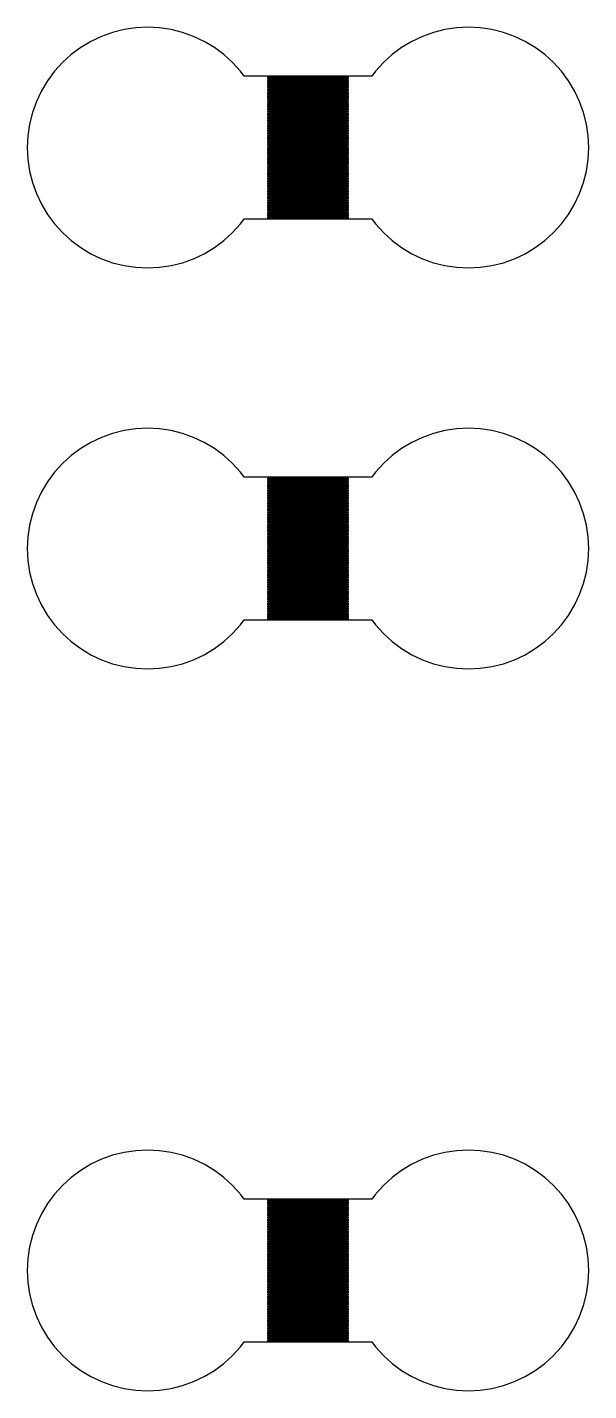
# Model space of a CAD drawing. Extents: x 3.5 to 66.5, y 3 to 67.
# Drawn here: x 3.5 to 10.5, y 50 to 67 of the extents above; entities that cross this region are included whole.
import ezdxf

# ---------------------------------------------------------------- set-up
doc = ezdxf.new("R2010")
doc.units = 0

msp = doc.modelspace()

# ---------------------------------------------------------------- linework, layer by layer
for p, q in [((4.85298, 66.9928), (4.70737, 66.9712)), ((5, 67), (4.85298, 66.9928)), ((5.14703, 66.9928), (5, 67)), ((5.29265, 66.9712), (5.14703, 66.9928)), ((8.85297, 66.9928), (8.70735, 66.9712)), ((9, 67), (8.85297, 66.9928)), ((9.14702, 66.9928), (9, 67)), ((9.29263, 66.9712), (9.14702, 66.9928)), ((4.29291, 66.8229), (4.16666, 66.7472)), ((4.42598, 66.8858), (4.29291, 66.8229)), ((4.56458, 66.9354), (4.42598, 66.8858)), ((4.70737, 66.9712), (4.56458, 66.9354)), ((5.43544, 66.9354), (5.29265, 66.9712)), ((5.57404, 66.8858), (5.43544, 66.9354)), ((5.70711, 66.8229), (5.57404, 66.8858)), ((5.83336, 66.7472), (5.70711, 66.8229)), ((8.29289, 66.8229), (8.16664, 66.7472)), ((8.42596, 66.8858), (8.29289, 66.8229)), ((8.56456, 66.9354), (8.42596, 66.8858)), ((8.70735, 66.9712), (8.56456, 66.9354)), ((9.43542, 66.9354), (9.29263, 66.9712)), ((9.57402, 66.8858), (9.43542, 66.9354)), ((9.70709, 66.8229), (9.57402, 66.8858)), ((9.83334, 66.7472), (9.70709, 66.8229)), ((4.04842, 66.6595), (3.93935, 66.5607)), ((4.16666, 66.7472), (4.04842, 66.6595)), ((5.9516, 66.6595), (5.83336, 66.7472)), ((6.06067, 66.5607), (5.9516, 66.6595)), ((8.0484, 66.6595), (7.93933, 66.5607)), ((8.16664, 66.7472), (8.0484, 66.6595)), ((9.95158, 66.6595), (9.83334, 66.7472)), ((10.0607, 66.5607), (9.95158, 66.6595)), ((3.93935, 66.5607), (3.84048, 66.4516)), ((6.15953, 66.4516), (6.06067, 66.5607)), ((7.93933, 66.5607), (7.84047, 66.4516)), ((10.1595, 66.4516), (10.0607, 66.5607)), ((3.75281, 66.3333), (3.67712, 66.2071)), ((3.84048, 66.4516), (3.75281, 66.3333)), ((6.2052, 66.39), (6.15953, 66.4516)), ((7.7948, 66.39), (6.2052, 66.39)), ((6.5, 66.36), (6.5, 66.38)), ((6.5, 66.38), (7.5, 66.38)), ((7.5, 66.36), (6.5, 66.36)), ((6.5, 66.33), (6.5, 66.35)), ((6.5, 66.35), (7.5, 66.35)), ((7.5, 66.33), (6.5, 66.33)), ((6.5, 66.3), (6.5, 66.32)), ((6.5, 66.32), (7.5, 66.32)), ((7.5, 66.38), (7.5, 66.36)), ((7.5, 66.35), (7.5, 66.33)), ((7.5, 66.32), (7.5, 66.3)), ((7.84047, 66.4516), (7.7948, 66.39)), ((10.2472, 66.3333), (10.1595, 66.4516)), ((10.3229, 66.2071), (10.2472, 66.3333)), ((3.67712, 66.2071), (3.61418, 66.074)), ((7.5, 66.3), (6.5, 66.3)), ((6.5, 66.27), (6.5, 66.29)), ((6.5, 66.29), (7.5, 66.29)), ((7.5, 66.27), (6.5, 66.27)), ((6.5, 66.24), (6.5, 66.26)), ((6.5, 66.26), (7.5, 66.26)), ((7.5, 66.24), (6.5, 66.24)), ((6.5, 66.21), (6.5, 66.23)), ((6.5, 66.23), (7.5, 66.23)), ((7.5, 66.21), (6.5, 66.21)), ((6.5, 66.18), (6.5, 66.2)), ((6.5, 66.2), (7.5, 66.2)), ((7.5, 66.18), (6.5, 66.18)), ((6.5, 66.15), (6.5, 66.17)), ((6.5, 66.17), (7.5, 66.17)), ((7.5, 66.15), (6.5, 66.15)), ((6.5, 66.12), (6.5, 66.14)), ((6.5, 66.14), (7.5, 66.14)), ((7.5, 66.29), (7.5, 66.27)), ((7.5, 66.26), (7.5, 66.24)), ((7.5, 66.23), (7.5, 66.21)), ((7.5, 66.2), (7.5, 66.18)), ((7.5, 66.17), (7.5, 66.15)), ((7.5, 66.14), (7.5, 66.12)), ((10.3858, 66.074), (10.3229, 66.2071)), ((3.61418, 66.074), (3.56459, 65.9354)), ((7.5, 66.12), (6.5, 66.12)), ((6.5, 66.09), (6.5, 66.11)), ((6.5, 66.11), (7.5, 66.11)), ((7.5, 66.09), (6.5, 66.09)), ((6.5, 66.06), (6.5, 66.08)), ((6.5, 66.08), (7.5, 66.08)), ((7.5, 66.06), (6.5, 66.06)), ((6.5, 66.03), (6.5, 66.05)), ((6.5, 66.05), (7.5, 66.05)), ((7.5, 66.03), (6.5, 66.03)), ((6.5, 66), (6.5, 66.02)), ((6.5, 66.02), (7.5, 66.02)), ((7.5, 66), (6.5, 66)), ((6.5, 65.97), (6.5, 65.99)), ((6.5, 65.99), (7.5, 65.99)), ((7.5, 65.97), (6.5, 65.97)), ((7.5, 66.11), (7.5, 66.09)), ((7.5, 66.08), (7.5, 66.06)), ((7.5, 66.05), (7.5, 66.03)), ((7.5, 66.02), (7.5, 66)), ((7.5, 65.99), (7.5, 65.97)), ((10.4354, 65.9354), (10.3858, 66.074)), ((3.52882, 65.7926), (3.50723, 65.647)), ((3.56459, 65.9354), (3.52882, 65.7926)), ((6.5, 65.94), (6.5, 65.96)), ((6.5, 65.96), (7.5, 65.96)), ((7.5, 65.94), (6.5, 65.94)), ((6.5, 65.91), (6.5, 65.93)), ((6.5, 65.93), (7.5, 65.93)), ((7.5, 65.91), (6.5, 65.91)), ((6.5, 65.88), (6.5, 65.9)), ((6.5, 65.9), (7.5, 65.9)), ((7.5, 65.88), (6.5, 65.88)), ((6.5, 65.85), (6.5, 65.87)), ((6.5, 65.87), (7.5, 65.87)), ((7.5, 65.85), (6.5, 65.85)), ((6.5, 65.82), (6.5, 65.84)), ((6.5, 65.84), (7.5, 65.84)), ((7.5, 65.82), (6.5, 65.82)), ((6.5, 65.79), (6.5, 65.81)), ((6.5, 65.81), (7.5, 65.81)), ((7.5, 65.79), (6.5, 65.79)), ((7.5, 65.96), (7.5, 65.94)), ((7.5, 65.93), (7.5, 65.91)), ((7.5, 65.9), (7.5, 65.88)), ((7.5, 65.87), (7.5, 65.85)), ((7.5, 65.84), (7.5, 65.82)), ((7.5, 65.81), (7.5, 65.79)), ((10.4712, 65.7926), (10.4354, 65.9354)), ((10.4928, 65.647), (10.4712, 65.7926)), ((3.50723, 65.647), (3.5, 65.5)), ((6.5, 65.76), (6.5, 65.78)), ((6.5, 65.78), (7.5, 65.78)), ((7.5, 65.76), (6.5, 65.76)), ((6.5, 65.73), (6.5, 65.75)), ((6.5, 65.75), (7.5, 65.75)), ((7.5, 65.73), (6.5, 65.73)), ((6.5, 65.7), (6.5, 65.72)), ((6.5, 65.72), (7.5, 65.72)), ((7.5, 65.7), (6.5, 65.7)), ((6.5, 65.67), (6.5, 65.69)), ((6.5, 65.69), (7.5, 65.69)), ((7.5, 65.67), (6.5, 65.67)), ((6.5, 65.64), (6.5, 65.66)), ((6.5, 65.66), (7.5, 65.66)), ((7.5, 65.64), (6.5, 65.64)), ((6.5, 65.61), (6.5, 65.63)), ((6.5, 65.63), (7.5, 65.63)), ((7.5, 65.78), (7.5, 65.76)), ((7.5, 65.75), (7.5, 65.73)), ((7.5, 65.72), (7.5, 65.7)), ((7.5, 65.69), (7.5, 65.67)), ((7.5, 65.66), (7.5, 65.64)), ((7.5, 65.63), (7.5, 65.61)), ((10.5, 65.5), (10.4928, 65.647)), ((3.5, 65.5), (3.50723, 65.353)), ((7.5, 65.61), (6.5, 65.61)), ((6.5, 65.58), (6.5, 65.6)), ((6.5, 65.6), (7.5, 65.6)), ((7.5, 65.58), (6.5, 65.58)), ((6.5, 65.55), (6.5, 65.57)), ((6.5, 65.57), (7.5, 65.57)), ((7.5, 65.55), (6.5, 65.55)), ((6.5, 65.52), (6.5, 65.54)), ((6.5, 65.54), (7.5, 65.54)), ((7.5, 65.52), (6.5, 65.52)), ((6.5, 65.49), (6.5, 65.51)), ((6.5, 65.51), (7.5, 65.51)), ((7.5, 65.49), (6.5, 65.49)), ((6.5, 65.46), (6.5, 65.48)), ((6.5, 65.48), (7.5, 65.48)), ((7.5, 65.46), (6.5, 65.46)), ((6.5, 65.43), (6.5, 65.45)), ((6.5, 65.45), (7.5, 65.45)), ((7.5, 65.6), (7.5, 65.58)), ((7.5, 65.57), (7.5, 65.55)), ((7.5, 65.54), (7.5, 65.52)), ((7.5, 65.51), (7.5, 65.49)), ((7.5, 65.48), (7.5, 65.46)), ((7.5, 65.45), (7.5, 65.43)), ((10.4928, 65.353), (10.5, 65.5)), ((3.50723, 65.353), (3.52882, 65.2074)), ((7.5, 65.43), (6.5, 65.43)), ((6.5, 65.4), (6.5, 65.42)), ((6.5, 65.42), (7.5, 65.42)), ((7.5, 65.4), (6.5, 65.4)), ((6.5, 65.37), (6.5, 65.39)), ((6.5, 65.39), (7.5, 65.39)), ((7.5, 65.37), (6.5, 65.37)), ((6.5, 65.34), (6.5, 65.36)), ((6.5, 65.36), (7.5, 65.36)), ((7.5, 65.34), (6.5, 65.34)), ((6.5, 65.31), (6.5, 65.33)), ((6.5, 65.33), (7.5, 65.33)), ((7.5, 65.31), (6.5, 65.31)), ((6.5, 65.28), (6.5, 65.3)), ((6.5, 65.3), (7.5, 65.3)), ((7.5, 65.28), (6.5, 65.28)), ((7.5, 65.42), (7.5, 65.4)), ((7.5, 65.39), (7.5, 65.37)), ((7.5, 65.36), (7.5, 65.34)), ((7.5, 65.33), (7.5, 65.31)), ((7.5, 65.3), (7.5, 65.28)), ((10.4712, 65.2074), (10.4928, 65.353)), ((3.52882, 65.2074), (3.56459, 65.0646)), ((6.5, 65.25), (6.5, 65.27)), ((6.5, 65.27), (7.5, 65.27)), ((7.5, 65.25), (6.5, 65.25)), ((6.5, 65.22), (6.5, 65.24)), ((6.5, 65.24), (7.5, 65.24)), ((7.5, 65.22), (6.5, 65.22)), ((6.5, 65.19), (6.5, 65.21)), ((6.5, 65.21), (7.5, 65.21)), ((7.5, 65.19), (6.5, 65.19)), ((6.5, 65.16), (6.5, 65.18)), ((6.5, 65.18), (7.5, 65.18)), ((7.5, 65.16), (6.5, 65.16)), ((6.5, 65.13), (6.5, 65.15)), ((6.5, 65.15), (7.5, 65.15)), ((7.5, 65.13), (6.5, 65.13)), ((6.5, 65.1), (6.5, 65.12)), ((6.5, 65.12), (7.5, 65.12)), ((7.5, 65.27), (7.5, 65.25)), ((7.5, 65.24), (7.5, 65.22)), ((7.5, 65.21), (7.5, 65.19)), ((7.5, 65.18), (7.5, 65.16)), ((7.5, 65.15), (7.5, 65.13)), ((7.5, 65.12), (7.5, 65.1)), ((10.4354, 65.0646), (10.4712, 65.2074)), ((3.56459, 65.0646), (3.61418, 64.926)), ((7.5, 65.1), (6.5, 65.1)), ((6.5, 65.07), (6.5, 65.09)), ((6.5, 65.09), (7.5, 65.09)), ((7.5, 65.07), (6.5, 65.07)), ((6.5, 65.04), (6.5, 65.06)), ((6.5, 65.06), (7.5, 65.06)), ((7.5, 65.04), (6.5, 65.04)), ((6.5, 65.01), (6.5, 65.03)), ((6.5, 65.03), (7.5, 65.03)), ((7.5, 65.01), (6.5, 65.01)), ((6.5, 64.98), (6.5, 65)), ((6.5, 65), (7.5, 65)), ((7.5, 64.98), (6.5, 64.98)), ((6.5, 64.95), (6.5, 64.97)), ((6.5, 64.97), (7.5, 64.97)), ((7.5, 64.95), (6.5, 64.95)), ((7.5, 65.09), (7.5, 65.07)), ((7.5, 65.06), (7.5, 65.04)), ((7.5, 65.03), (7.5, 65.01)), ((7.5, 65), (7.5, 64.98)), ((7.5, 64.97), (7.5, 64.95)), ((10.3858, 64.926), (10.4354, 65.0646)), ((3.61418, 64.926), (3.67712, 64.7929)), ((3.67712, 64.7929), (3.75281, 64.6667)), ((6.5, 64.92), (6.5, 64.94)), ((6.5, 64.94), (7.5, 64.94)), ((7.5, 64.92), (6.5, 64.92)), ((6.5, 64.89), (6.5, 64.91)), ((6.5, 64.91), (7.5, 64.91)), ((7.5, 64.89), (6.5, 64.89)), ((6.5, 64.86), (6.5, 64.88)), ((6.5, 64.88), (7.5, 64.88)), ((7.5, 64.86), (6.5, 64.86)), ((6.5, 64.83), (6.5, 64.85)), ((6.5, 64.85), (7.5, 64.85)), ((7.5, 64.83), (6.5, 64.83)), ((6.5, 64.8), (6.5, 64.82)), ((6.5, 64.82), (7.5, 64.82)), ((7.5, 64.8), (6.5, 64.8)), ((6.5, 64.77), (6.5, 64.79)), ((6.5, 64.79), (7.5, 64.79)), ((7.5, 64.94), (7.5, 64.92)), ((7.5, 64.91), (7.5, 64.89)), ((7.5, 64.88), (7.5, 64.86)), ((7.5, 64.85), (7.5, 64.83)), ((7.5, 64.82), (7.5, 64.8)), ((7.5, 64.79), (7.5, 64.77)), ((10.2472, 64.6667), (10.3229, 64.7929)), ((10.3229, 64.7929), (10.3858, 64.926)), ((3.75281, 64.6667), (3.84048, 64.5484)), ((6.15953, 64.5484), (6.2052, 64.61)), ((6.2052, 64.61), (7.7948, 64.61)), ((7.5, 64.77), (6.5, 64.77)), ((6.5, 64.74), (6.5, 64.76)), ((6.5, 64.76), (7.5, 64.76)), ((7.5, 64.74), (6.5, 64.74)), ((6.5, 64.71), (6.5, 64.73)), ((6.5, 64.73), (7.5, 64.73)), ((7.5, 64.71), (6.5, 64.71)), ((6.5, 64.68), (6.5, 64.7)), ((6.5, 64.7), (7.5, 64.7)), ((7.5, 64.68), (6.5, 64.68)), ((6.5, 64.65), (6.5, 64.67)), ((6.5, 64.67), (7.5, 64.67)), ((7.5, 64.65), (6.5, 64.65)), ((6.5, 64.62), (6.5, 64.64)), ((6.5, 64.64), (7.5, 64.64)), ((7.5, 64.62), (6.5, 64.62)), ((7.5, 64.76), (7.5, 64.74)), ((7.5, 64.73), (7.5, 64.71)), ((7.5, 64.7), (7.5, 64.68)), ((7.5, 64.67), (7.5, 64.65)), ((7.5, 64.64), (7.5, 64.62)), ((7.7948, 64.61), (7.84047, 64.5484)), ((10.1595, 64.5484), (10.2472, 64.6667)), ((3.84048, 64.5484), (3.93935, 64.4393)), ((3.93935, 64.4393), (4.04842, 64.3405)), ((5.9516, 64.3405), (6.06067, 64.4393)), ((6.06067, 64.4393), (6.15953, 64.5484)), ((7.84047, 64.5484), (7.93933, 64.4393)), ((7.93933, 64.4393), (8.0484, 64.3405)), ((9.95158, 64.3405), (10.0607, 64.4393)), ((10.0607, 64.4393), (10.1595, 64.5484)), ((4.04842, 64.3405), (4.16666, 64.2528)), ((5.83336, 64.2528), (5.9516, 64.3405)), ((8.0484, 64.3405), (8.16664, 64.2528)), ((9.83334, 64.2528), (9.95158, 64.3405)), ((4.16666, 64.2528), (4.29291, 64.1771)), ((4.29291, 64.1771), (4.42598, 64.1142)), ((4.42598, 64.1142), (4.56458, 64.0646)), ((5.43544, 64.0646), (5.57404, 64.1142)), ((5.57404, 64.1142), (5.70711, 64.1771)), ((5.70711, 64.1771), (5.83336, 64.2528)), ((8.16664, 64.2528), (8.29289, 64.1771)), ((8.29289, 64.1771), (8.42596, 64.1142)), ((8.42596, 64.1142), (8.56456, 64.0646)), ((9.43542, 64.0646), (9.57402, 64.1142)), ((9.57402, 64.1142), (9.70709, 64.1771)), ((9.70709, 64.1771), (9.83334, 64.2528)), ((4.56458, 64.0646), (4.70737, 64.0288)), ((4.70737, 64.0288), (4.85298, 64.0072)), ((4.85298, 64.0072), (5, 64)), ((5, 64), (5.14703, 64.0072)), ((5.14703, 64.0072), (5.29265, 64.0288)), ((5.29265, 64.0288), (5.43544, 64.0646)), ((8.56456, 64.0646), (8.70735, 64.0288)), ((8.70735, 64.0288), (8.85297, 64.0072)), ((8.85297, 64.0072), (9, 64)), ((9, 64), (9.14702, 64.0072)), ((9.14702, 64.0072), (9.29263, 64.0288)), ((9.29263, 64.0288), (9.43542, 64.0646)), ((4.42598, 61.8858), (4.29291, 61.8229)), ((4.56458, 61.9354), (4.42598, 61.8858)), ((4.70737, 61.9712), (4.56458, 61.9354)), ((4.85298, 61.9928), (4.70737, 61.9712)), ((5, 62), (4.85298, 61.9928)), ((5.14703, 61.9928), (5, 62)), ((5.29265, 61.9712), (5.14703, 61.9928)), ((5.43544, 61.9354), (5.29265, 61.9712)), ((5.57404, 61.8858), (5.43544, 61.9354)), ((5.70711, 61.8229), (5.57404, 61.8858)), ((8.42596, 61.8858), (8.29289, 61.8229)), ((8.56456, 61.9354), (8.42596, 61.8858)), ((8.70735, 61.9712), (8.56456, 61.9354)), ((8.85297, 61.9928), (8.70735, 61.9712)), ((9, 62), (8.85297, 61.9928)), ((9.14702, 61.9928), (9, 62)), ((9.29263, 61.9712), (9.14702, 61.9928)), ((9.43542, 61.9354), (9.29263, 61.9712)), ((9.57402, 61.8858), (9.43542, 61.9354)), ((9.70709, 61.8229), (9.57402, 61.8858)), ((4.16666, 61.7472), (4.04842, 61.6595)), ((4.29291, 61.8229), (4.16666, 61.7472)), ((5.83336, 61.7472), (5.70711, 61.8229)), ((5.9516, 61.6595), (5.83336, 61.7472)), ((8.16664, 61.7472), (8.0484, 61.6595)), ((8.29289, 61.8229), (8.16664, 61.7472)), ((9.83334, 61.7472), (9.70709, 61.8229)), ((9.95158, 61.6595), (9.83334, 61.7472)), ((3.93935, 61.5607), (3.84048, 61.4516)), ((4.04842, 61.6595), (3.93935, 61.5607)), ((6.06067, 61.5607), (5.9516, 61.6595)), ((6.15953, 61.4516), (6.06067, 61.5607)), ((7.93933, 61.5607), (7.84047, 61.4516)), ((8.0484, 61.6595), (7.93933, 61.5607)), ((10.0607, 61.5607), (9.95158, 61.6595)), ((10.1595, 61.4516), (10.0607, 61.5607)), ((3.84048, 61.4516), (3.75281, 61.3333)), ((6.2052, 61.39), (6.15953, 61.4516)), ((7.7948, 61.39), (6.2052, 61.39)), ((6.5, 61.36), (6.5, 61.38)), ((6.5, 61.38), (7.5, 61.38)), ((7.5, 61.38), (7.5, 61.36)), ((7.84047, 61.4516), (7.7948, 61.39)), ((10.2472, 61.3333), (10.1595, 61.4516)), ((3.67712, 61.2071), (3.61418, 61.074)), ((3.75281, 61.3333), (3.67712, 61.2071)), ((7.5, 61.36), (6.5, 61.36)), ((6.5, 61.33), (6.5, 61.35)), ((6.5, 61.35), (7.5, 61.35)), ((7.5, 61.33), (6.5, 61.33)), ((6.5, 61.3), (6.5, 61.32)), ((6.5, 61.32), (7.5, 61.32)), ((7.5, 61.3), (6.5, 61.3)), ((6.5, 61.27), (6.5, 61.29)), ((6.5, 61.29), (7.5, 61.29)), ((7.5, 61.27), (6.5, 61.27)), ((6.5, 61.24), (6.5, 61.26)), ((6.5, 61.26), (7.5, 61.26)), ((7.5, 61.24), (6.5, 61.24)), ((6.5, 61.21), (6.5, 61.23)), ((6.5, 61.23), (7.5, 61.23)), ((7.5, 61.21), (6.5, 61.21)), ((6.5, 61.18), (6.5, 61.2)), ((6.5, 61.2), (7.5, 61.2)), ((7.5, 61.35), (7.5, 61.33)), ((7.5, 61.32), (7.5, 61.3)), ((7.5, 61.29), (7.5, 61.27)), ((7.5, 61.26), (7.5, 61.24)), ((7.5, 61.23), (7.5, 61.21)), ((7.5, 61.2), (7.5, 61.18)), ((10.3229, 61.2071), (10.2472, 61.3333)), ((10.3858, 61.074), (10.3229, 61.2071)), ((3.61418, 61.074), (3.56459, 60.9354)), ((7.5, 61.18), (6.5, 61.18)), ((6.5, 61.15), (6.5, 61.17)), ((6.5, 61.17), (7.5, 61.17)), ((7.5, 61.15), (6.5, 61.15)), ((6.5, 61.12), (6.5, 61.14)), ((6.5, 61.14), (7.5, 61.14)), ((7.5, 61.12), (6.5, 61.12)), ((6.5, 61.09), (6.5, 61.11)), ((6.5, 61.11), (7.5, 61.11)), ((7.5, 61.09), (6.5, 61.09)), ((6.5, 61.06), (6.5, 61.08)), ((6.5, 61.08), (7.5, 61.08)), ((7.5, 61.06), (6.5, 61.06)), ((6.5, 61.03), (6.5, 61.05)), ((6.5, 61.05), (7.5, 61.05)), ((7.5, 61.03), (6.5, 61.03)), ((7.5, 61.17), (7.5, 61.15)), ((7.5, 61.14), (7.5, 61.12)), ((7.5, 61.11), (7.5, 61.09)), ((7.5, 61.08), (7.5, 61.06)), ((7.5, 61.05), (7.5, 61.03)), ((10.4354, 60.9354), (10.3858, 61.074)), ((3.56459, 60.9354), (3.52882, 60.7926)), ((6.5, 61), (6.5, 61.02)), ((6.5, 61.02), (7.5, 61.02)), ((7.5, 61), (6.5, 61)), ((6.5, 60.97), (6.5, 60.99)), ((6.5, 60.99), (7.5, 60.99)), ((7.5, 60.97), (6.5, 60.97)), ((6.5, 60.94), (6.5, 60.96)), ((6.5, 60.96), (7.5, 60.96)), ((7.5, 60.94), (6.5, 60.94)), ((6.5, 60.91), (6.5, 60.93)), ((6.5, 60.93), (7.5, 60.93)), ((7.5, 60.91), (6.5, 60.91)), ((6.5, 60.88), (6.5, 60.9)), ((6.5, 60.9), (7.5, 60.9)), ((7.5, 60.88), (6.5, 60.88)), ((6.5, 60.85), (6.5, 60.87)), ((6.5, 60.87), (7.5, 60.87)), ((7.5, 61.02), (7.5, 61)), ((7.5, 60.99), (7.5, 60.97)), ((7.5, 60.96), (7.5, 60.94)), ((7.5, 60.93), (7.5, 60.91)), ((7.5, 60.9), (7.5, 60.88)), ((7.5, 60.87), (7.5, 60.85)), ((10.4712, 60.7926), (10.4354, 60.9354)), ((3.52882, 60.7926), (3.50723, 60.647)), ((7.5, 60.85), (6.5, 60.85)), ((6.5, 60.82), (6.5, 60.84)), ((6.5, 60.84), (7.5, 60.84)), ((7.5, 60.82), (6.5, 60.82)), ((6.5, 60.79), (6.5, 60.81)), ((6.5, 60.81), (7.5, 60.81)), ((7.5, 60.79), (6.5, 60.79)), ((6.5, 60.76), (6.5, 60.78)), ((6.5, 60.78), (7.5, 60.78)), ((7.5, 60.76), (6.5, 60.76)), ((6.5, 60.73), (6.5, 60.75)), ((6.5, 60.75), (7.5, 60.75)), ((7.5, 60.73), (6.5, 60.73)), ((6.5, 60.7), (6.5, 60.72)), ((6.5, 60.72), (7.5, 60.72)), ((7.5, 60.7), (6.5, 60.7)), ((7.5, 60.84), (7.5, 60.82)), ((7.5, 60.81), (7.5, 60.79)), ((7.5, 60.78), (7.5, 60.76)), ((7.5, 60.75), (7.5, 60.73)), ((7.5, 60.72), (7.5, 60.7)), ((10.4928, 60.647), (10.4712, 60.7926)), ((3.50723, 60.647), (3.5, 60.5)), ((6.5, 60.67), (6.5, 60.69)), ((6.5, 60.69), (7.5, 60.69)), ((7.5, 60.67), (6.5, 60.67)), ((6.5, 60.64), (6.5, 60.66)), ((6.5, 60.66), (7.5, 60.66)), ((7.5, 60.64), (6.5, 60.64)), ((6.5, 60.61), (6.5, 60.63)), ((6.5, 60.63), (7.5, 60.63)), ((7.5, 60.61), (6.5, 60.61)), ((6.5, 60.58), (6.5, 60.6)), ((6.5, 60.6), (7.5, 60.6)), ((7.5, 60.58), (6.5, 60.58)), ((6.5, 60.55), (6.5, 60.57)), ((6.5, 60.57), (7.5, 60.57)), ((7.5, 60.55), (6.5, 60.55)), ((6.5, 60.52), (6.5, 60.54)), ((6.5, 60.54), (7.5, 60.54)), ((7.5, 60.52), (6.5, 60.52)), ((7.5, 60.69), (7.5, 60.67)), ((7.5, 60.66), (7.5, 60.64)), ((7.5, 60.63), (7.5, 60.61)), ((7.5, 60.6), (7.5, 60.58)), ((7.5, 60.57), (7.5, 60.55)), ((7.5, 60.54), (7.5, 60.52)), ((10.5, 60.5), (10.4928, 60.647)), ((3.5, 60.5), (3.50723, 60.353)), ((3.50723, 60.353), (3.52882, 60.2074)), ((6.5, 60.49), (6.5, 60.51)), ((6.5, 60.51), (7.5, 60.51)), ((7.5, 60.49), (6.5, 60.49)), ((6.5, 60.46), (6.5, 60.48)), ((6.5, 60.48), (7.5, 60.48)), ((7.5, 60.46), (6.5, 60.46)), ((6.5, 60.43), (6.5, 60.45)), ((6.5, 60.45), (7.5, 60.45)), ((7.5, 60.43), (6.5, 60.43)), ((6.5, 60.4), (6.5, 60.42)), ((6.5, 60.42), (7.5, 60.42)), ((7.5, 60.4), (6.5, 60.4)), ((6.5, 60.37), (6.5, 60.39)), ((6.5, 60.39), (7.5, 60.39)), ((7.5, 60.37), (6.5, 60.37)), ((6.5, 60.34), (6.5, 60.36)), ((6.5, 60.36), (7.5, 60.36)), ((7.5, 60.51), (7.5, 60.49)), ((7.5, 60.48), (7.5, 60.46)), ((7.5, 60.45), (7.5, 60.43)), ((7.5, 60.42), (7.5, 60.4)), ((7.5, 60.39), (7.5, 60.37)), ((7.5, 60.36), (7.5, 60.34)), ((10.4712, 60.2074), (10.4928, 60.353)), ((10.4928, 60.353), (10.5, 60.5)), ((3.52882, 60.2074), (3.56459, 60.0646)), ((7.5, 60.34), (6.5, 60.34)), ((6.5, 60.31), (6.5, 60.33)), ((6.5, 60.33), (7.5, 60.33)), ((7.5, 60.31), (6.5, 60.31)), ((6.5, 60.28), (6.5, 60.3)), ((6.5, 60.3), (7.5, 60.3)), ((7.5, 60.28), (6.5, 60.28)), ((6.5, 60.25), (6.5, 60.27)), ((6.5, 60.27), (7.5, 60.27)), ((7.5, 60.25), (6.5, 60.25)), ((6.5, 60.22), (6.5, 60.24)), ((6.5, 60.24), (7.5, 60.24)), ((7.5, 60.22), (6.5, 60.22)), ((6.5, 60.19), (6.5, 60.21)), ((6.5, 60.21), (7.5, 60.21)), ((7.5, 60.19), (6.5, 60.19)), ((6.5, 60.16), (6.5, 60.18)), ((6.5, 60.18), (7.5, 60.18)), ((7.5, 60.33), (7.5, 60.31)), ((7.5, 60.3), (7.5, 60.28)), ((7.5, 60.27), (7.5, 60.25)), ((7.5, 60.24), (7.5, 60.22)), ((7.5, 60.21), (7.5, 60.19)), ((7.5, 60.18), (7.5, 60.16)), ((10.4354, 60.0646), (10.4712, 60.2074)), ((3.56459, 60.0646), (3.61418, 59.926)), ((7.5, 60.16), (6.5, 60.16)), ((6.5, 60.13), (6.5, 60.15)), ((6.5, 60.15), (7.5, 60.15)), ((7.5, 60.13), (6.5, 60.13)), ((6.5, 60.1), (6.5, 60.12)), ((6.5, 60.12), (7.5, 60.12)), ((7.5, 60.1), (6.5, 60.1)), ((6.5, 60.07), (6.5, 60.09)), ((6.5, 60.09), (7.5, 60.09)), ((7.5, 60.07), (6.5, 60.07)), ((6.5, 60.04), (6.5, 60.06)), ((6.5, 60.06), (7.5, 60.06)), ((7.5, 60.04), (6.5, 60.04)), ((6.5, 60.01), (6.5, 60.03)), ((6.5, 60.03), (7.5, 60.03)), ((7.5, 60.15), (7.5, 60.13)), ((7.5, 60.12), (7.5, 60.1)), ((7.5, 60.09), (7.5, 60.07)), ((7.5, 60.06), (7.5, 60.04)), ((7.5, 60.03), (7.5, 60.01)), ((10.3858, 59.926), (10.4354, 60.0646)), ((3.61418, 59.926), (3.67712, 59.7929)), ((7.5, 60.01), (6.5, 60.01)), ((6.5, 59.98), (6.5, 60)), ((6.5, 60), (7.5, 60)), ((7.5, 59.98), (6.5, 59.98)), ((6.5, 59.95), (6.5, 59.97)), ((6.5, 59.97), (7.5, 59.97)), ((7.5, 59.95), (6.5, 59.95)), ((6.5, 59.92), (6.5, 59.94)), ((6.5, 59.94), (7.5, 59.94)), ((7.5, 59.92), (6.5, 59.92)), ((6.5, 59.89), (6.5, 59.91)), ((6.5, 59.91), (7.5, 59.91)), ((7.5, 59.89), (6.5, 59.89)), ((6.5, 59.86), (6.5, 59.88)), ((6.5, 59.88), (7.5, 59.88)), ((7.5, 59.86), (6.5, 59.86)), ((6.5, 59.83), (6.5, 59.85)), ((6.5, 59.85), (7.5, 59.85)), ((7.5, 60), (7.5, 59.98)), ((7.5, 59.97), (7.5, 59.95)), ((7.5, 59.94), (7.5, 59.92)), ((7.5, 59.91), (7.5, 59.89)), ((7.5, 59.88), (7.5, 59.86)), ((7.5, 59.85), (7.5, 59.83)), ((10.3229, 59.7929), (10.3858, 59.926)), ((3.67712, 59.7929), (3.75281, 59.6667)), ((7.5, 59.83), (6.5, 59.83)), ((6.5, 59.8), (6.5, 59.82)), ((6.5, 59.82), (7.5, 59.82)), ((7.5, 59.8), (6.5, 59.8)), ((6.5, 59.77), (6.5, 59.79)), ((6.5, 59.79), (7.5, 59.79)), ((7.5, 59.77), (6.5, 59.77)), ((6.5, 59.74), (6.5, 59.76)), ((6.5, 59.76), (7.5, 59.76)), ((7.5, 59.74), (6.5, 59.74)), ((6.5, 59.71), (6.5, 59.73)), ((6.5, 59.73), (7.5, 59.73)), ((7.5, 59.71), (6.5, 59.71)), ((6.5, 59.68), (6.5, 59.7)), ((6.5, 59.7), (7.5, 59.7)), ((7.5, 59.68), (6.5, 59.68)), ((6.5, 59.65), (6.5, 59.67)), ((6.5, 59.67), (7.5, 59.67)), ((7.5, 59.82), (7.5, 59.8)), ((7.5, 59.79), (7.5, 59.77)), ((7.5, 59.76), (7.5, 59.74)), ((7.5, 59.73), (7.5, 59.71)), ((7.5, 59.7), (7.5, 59.68)), ((7.5, 59.67), (7.5, 59.65)), ((10.2472, 59.6667), (10.3229, 59.7929)), ((3.75281, 59.6667), (3.84048, 59.5484)), ((3.84048, 59.5484), (3.93935, 59.4393)), ((6.06067, 59.4393), (6.15953, 59.5484)), ((6.15953, 59.5484), (6.2052, 59.61)), ((6.2052, 59.61), (7.7948, 59.61)), ((7.5, 59.65), (6.5, 59.65)), ((6.5, 59.62), (6.5, 59.64)), ((6.5, 59.64), (7.5, 59.64)), ((7.5, 59.62), (6.5, 59.62)), ((7.5, 59.64), (7.5, 59.62)), ((7.7948, 59.61), (7.84047, 59.5484)), ((7.84047, 59.5484), (7.93933, 59.4393)), ((10.0607, 59.4393), (10.1595, 59.5484)), ((10.1595, 59.5484), (10.2472, 59.6667)), ((3.93935, 59.4393), (4.04842, 59.3405)), ((4.04842, 59.3405), (4.16666, 59.2528)), ((5.83336, 59.2528), (5.9516, 59.3405)), ((5.9516, 59.3405), (6.06067, 59.4393)), ((7.93933, 59.4393), (8.0484, 59.3405)), ((8.0484, 59.3405), (8.16664, 59.2528)), ((9.83334, 59.2528), (9.95158, 59.3405)), ((9.95158, 59.3405), (10.0607, 59.4393)), ((4.16666, 59.2528), (4.29291, 59.1771)), ((4.29291, 59.1771), (4.42598, 59.1142)), ((5.57404, 59.1142), (5.70711, 59.1771)), ((5.70711, 59.1771), (5.83336, 59.2528)), ((8.16664, 59.2528), (8.29289, 59.1771)), ((8.29289, 59.1771), (8.42596, 59.1142)), ((9.57402, 59.1142), (9.70709, 59.1771)), ((9.70709, 59.1771), (9.83334, 59.2528)), ((4.42598, 59.1142), (4.56458, 59.0646)), ((4.56458, 59.0646), (4.70737, 59.0288)), ((4.70737, 59.0288), (4.85298, 59.0072)), ((4.85298, 59.0072), (5, 59)), ((5, 59), (5.14703, 59.0072)), ((5.14703, 59.0072), (5.29265, 59.0288)), ((5.29265, 59.0288), (5.43544, 59.0646)), ((5.43544, 59.0646), (5.57404, 59.1142)), ((8.42596, 59.1142), (8.56456, 59.0646)), ((8.56456, 59.0646), (8.70735, 59.0288)), ((8.70735, 59.0288), (8.85297, 59.0072)), ((8.85297, 59.0072), (9, 59)), ((9, 59), (9.14702, 59.0072)), ((9.14702, 59.0072), (9.29263, 59.0288)), ((9.29263, 59.0288), (9.43542, 59.0646)), ((9.43542, 59.0646), (9.57402, 59.1142)), ((4.42598, 52.8858), (4.29291, 52.8229)), ((4.56458, 52.9354), (4.42598, 52.8858)), ((4.70737, 52.9712), (4.56458, 52.9354)), ((4.85298, 52.9928), (4.70737, 52.9712)), ((5, 53), (4.85298, 52.9928)), ((5.14703, 52.9928), (5, 53)), ((5.29265, 52.9712), (5.14703, 52.9928)), ((5.43544, 52.9354), (5.29265, 52.9712)), ((5.57404, 52.8858), (5.43544, 52.9354)), ((5.70711, 52.8229), (5.57404, 52.8858)), ((8.42596, 52.8858), (8.29289, 52.8229)), ((8.56456, 52.9354), (8.42596, 52.8858)), ((8.70735, 52.9712), (8.56456, 52.9354)), ((8.85297, 52.9928), (8.70735, 52.9712)), ((9, 53), (8.85297, 52.9928)), ((9.14702, 52.9928), (9, 53)), ((9.29263, 52.9712), (9.14702, 52.9928)), ((9.43542, 52.9354), (9.29263, 52.9712)), ((9.57402, 52.8858), (9.43542, 52.9354)), ((9.70709, 52.8229), (9.57402, 52.8858)), ((4.16666, 52.7472), (4.04842, 52.6595)), ((4.29291, 52.8229), (4.16666, 52.7472)), ((5.83336, 52.7472), (5.70711, 52.8229)), ((5.9516, 52.6595), (5.83336, 52.7472)), ((8.16664, 52.7472), (8.0484, 52.6595)), ((8.29289, 52.8229), (8.16664, 52.7472)), ((9.83334, 52.7472), (9.70709, 52.8229)), ((9.95158, 52.6595), (9.83334, 52.7472)), ((3.93935, 52.5607), (3.84048, 52.4516)), ((4.04842, 52.6595), (3.93935, 52.5607)), ((6.06067, 52.5607), (5.9516, 52.6595)), ((6.15953, 52.4516), (6.06067, 52.5607)), ((7.93933, 52.5607), (7.84047, 52.4516)), ((8.0484, 52.6595), (7.93933, 52.5607)), ((10.0607, 52.5607), (9.95158, 52.6595)), ((10.1595, 52.4516), (10.0607, 52.5607)), ((3.84048, 52.4516), (3.75281, 52.3333)), ((6.2052, 52.39), (6.15953, 52.4516)), ((7.7948, 52.39), (6.2052, 52.39)), ((6.5, 52.36), (6.5, 52.38)), ((6.5, 52.38), (7.5, 52.38)), ((7.5, 52.36), (6.5, 52.36)), ((7.5, 52.38), (7.5, 52.36)), ((7.84047, 52.4516), (7.7948, 52.39)), ((10.2472, 52.3333), (10.1595, 52.4516)), ((3.67712, 52.2071), (3.61418, 52.074)), ((3.75281, 52.3333), (3.67712, 52.2071)), ((6.5, 52.33), (6.5, 52.35)), ((6.5, 52.35), (7.5, 52.35)), ((7.5, 52.33), (6.5, 52.33)), ((6.5, 52.3), (6.5, 52.32)), ((6.5, 52.32), (7.5, 52.32)), ((7.5, 52.3), (6.5, 52.3)), ((6.5, 52.27), (6.5, 52.29)), ((6.5, 52.29), (7.5, 52.29)), ((7.5, 52.27), (6.5, 52.27)), ((6.5, 52.24), (6.5, 52.26)), ((6.5, 52.26), (7.5, 52.26)), ((7.5, 52.24), (6.5, 52.24)), ((6.5, 52.21), (6.5, 52.23)), ((6.5, 52.23), (7.5, 52.23)), ((7.5, 52.21), (6.5, 52.21)), ((6.5, 52.18), (6.5, 52.2)), ((6.5, 52.2), (7.5, 52.2)), ((7.5, 52.35), (7.5, 52.33)), ((7.5, 52.32), (7.5, 52.3)), ((7.5, 52.29), (7.5, 52.27)), ((7.5, 52.26), (7.5, 52.24)), ((7.5, 52.23), (7.5, 52.21)), ((7.5, 52.2), (7.5, 52.18)), ((10.3229, 52.2071), (10.2472, 52.3333)), ((10.3858, 52.074), (10.3229, 52.2071)), ((3.61418, 52.074), (3.56459, 51.9354)), ((7.5, 52.18), (6.5, 52.18)), ((6.5, 52.15), (6.5, 52.17)), ((6.5, 52.17), (7.5, 52.17)), ((7.5, 52.15), (6.5, 52.15)), ((6.5, 52.12), (6.5, 52.14)), ((6.5, 52.14), (7.5, 52.14)), ((7.5, 52.12), (6.5, 52.12)), ((6.5, 52.09), (6.5, 52.11)), ((6.5, 52.11), (7.5, 52.11)), ((7.5, 52.09), (6.5, 52.09)), ((6.5, 52.06), (6.5, 52.08)), ((6.5, 52.08), (7.5, 52.08)), ((7.5, 52.06), (6.5, 52.06)), ((6.5, 52.03), (6.5, 52.05)), ((6.5, 52.05), (7.5, 52.05)), ((7.5, 52.03), (6.5, 52.03)), ((6.5, 52), (6.5, 52.02)), ((6.5, 52.02), (7.5, 52.02)), ((7.5, 52.17), (7.5, 52.15)), ((7.5, 52.14), (7.5, 52.12)), ((7.5, 52.11), (7.5, 52.09)), ((7.5, 52.08), (7.5, 52.06)), ((7.5, 52.05), (7.5, 52.03)), ((7.5, 52.02), (7.5, 52)), ((10.4354, 51.9354), (10.3858, 52.074)), ((3.56459, 51.9354), (3.52882, 51.7926)), ((7.5, 52), (6.5, 52)), ((6.5, 51.97), (6.5, 51.99)), ((6.5, 51.99), (7.5, 51.99)), ((7.5, 51.97), (6.5, 51.97)), ((6.5, 51.94), (6.5, 51.96)), ((6.5, 51.96), (7.5, 51.96)), ((7.5, 51.94), (6.5, 51.94)), ((6.5, 51.91), (6.5, 51.93)), ((6.5, 51.93), (7.5, 51.93)), ((7.5, 51.91), (6.5, 51.91)), ((6.5, 51.88), (6.5, 51.9)), ((6.5, 51.9), (7.5, 51.9)), ((7.5, 51.88), (6.5, 51.88)), ((6.5, 51.85), (6.5, 51.87)), ((6.5, 51.87), (7.5, 51.87)), ((7.5, 51.85), (6.5, 51.85)), ((7.5, 51.99), (7.5, 51.97)), ((7.5, 51.96), (7.5, 51.94)), ((7.5, 51.93), (7.5, 51.91)), ((7.5, 51.9), (7.5, 51.88)), ((7.5, 51.87), (7.5, 51.85)), ((10.4712, 51.7926), (10.4354, 51.9354)), ((3.52882, 51.7926), (3.50723, 51.647)), ((6.5, 51.82), (6.5, 51.84)), ((6.5, 51.84), (7.5, 51.84)), ((7.5, 51.82), (6.5, 51.82)), ((6.5, 51.79), (6.5, 51.81)), ((6.5, 51.81), (7.5, 51.81)), ((7.5, 51.79), (6.5, 51.79)), ((6.5, 51.76), (6.5, 51.78)), ((6.5, 51.78), (7.5, 51.78)), ((7.5, 51.76), (6.5, 51.76)), ((6.5, 51.73), (6.5, 51.75)), ((6.5, 51.75), (7.5, 51.75)), ((7.5, 51.73), (6.5, 51.73)), ((6.5, 51.7), (6.5, 51.72)), ((6.5, 51.72), (7.5, 51.72)), ((7.5, 51.7), (6.5, 51.7)), ((6.5, 51.67), (6.5, 51.69)), ((6.5, 51.69), (7.5, 51.69)), ((7.5, 51.84), (7.5, 51.82)), ((7.5, 51.81), (7.5, 51.79)), ((7.5, 51.78), (7.5, 51.76)), ((7.5, 51.75), (7.5, 51.73)), ((7.5, 51.72), (7.5, 51.7)), ((7.5, 51.69), (7.5, 51.67)), ((10.4928, 51.647), (10.4712, 51.7926)), ((3.50723, 51.647), (3.5, 51.5)), ((7.5, 51.67), (6.5, 51.67)), ((6.5, 51.64), (6.5, 51.66)), ((6.5, 51.66), (7.5, 51.66)), ((7.5, 51.64), (6.5, 51.64)), ((6.5, 51.61), (6.5, 51.63)), ((6.5, 51.63), (7.5, 51.63)), ((7.5, 51.61), (6.5, 51.61)), ((6.5, 51.58), (6.5, 51.6)), ((6.5, 51.6), (7.5, 51.6)), ((7.5, 51.58), (6.5, 51.58)), ((6.5, 51.55), (6.5, 51.57)), ((6.5, 51.57), (7.5, 51.57)), ((7.5, 51.55), (6.5, 51.55)), ((6.5, 51.52), (6.5, 51.54)), ((6.5, 51.54), (7.5, 51.54)), ((7.5, 51.52), (6.5, 51.52)), ((7.5, 51.66), (7.5, 51.64)), ((7.5, 51.63), (7.5, 51.61)), ((7.5, 51.6), (7.5, 51.58)), ((7.5, 51.57), (7.5, 51.55)), ((7.5, 51.54), (7.5, 51.52)), ((10.5, 51.5), (10.4928, 51.647)), ((3.5, 51.5), (3.50723, 51.353)), ((3.50723, 51.353), (3.52882, 51.2074)), ((6.5, 51.49), (6.5, 51.51)), ((6.5, 51.51), (7.5, 51.51)), ((7.5, 51.49), (6.5, 51.49)), ((6.5, 51.46), (6.5, 51.48)), ((6.5, 51.48), (7.5, 51.48)), ((7.5, 51.46), (6.5, 51.46)), ((6.5, 51.43), (6.5, 51.45)), ((6.5, 51.45), (7.5, 51.45)), ((7.5, 51.43), (6.5, 51.43)), ((6.5, 51.4), (6.5, 51.42)), ((6.5, 51.42), (7.5, 51.42)), ((7.5, 51.4), (6.5, 51.4)), ((6.5, 51.37), (6.5, 51.39)), ((6.5, 51.39), (7.5, 51.39)), ((7.5, 51.37), (6.5, 51.37)), ((6.5, 51.34), (6.5, 51.36)), ((6.5, 51.36), (7.5, 51.36)), ((7.5, 51.34), (6.5, 51.34)), ((7.5, 51.51), (7.5, 51.49)), ((7.5, 51.48), (7.5, 51.46)), ((7.5, 51.45), (7.5, 51.43)), ((7.5, 51.42), (7.5, 51.4)), ((7.5, 51.39), (7.5, 51.37)), ((7.5, 51.36), (7.5, 51.34)), ((10.4712, 51.2074), (10.4928, 51.353)), ((10.4928, 51.353), (10.5, 51.5)), ((3.52882, 51.2074), (3.56459, 51.0646)), ((6.5, 51.31), (6.5, 51.33)), ((6.5, 51.33), (7.5, 51.33)), ((7.5, 51.31), (6.5, 51.31)), ((6.5, 51.28), (6.5, 51.3)), ((6.5, 51.3), (7.5, 51.3)), ((7.5, 51.28), (6.5, 51.28)), ((6.5, 51.25), (6.5, 51.27)), ((6.5, 51.27), (7.5, 51.27)), ((7.5, 51.25), (6.5, 51.25)), ((6.5, 51.22), (6.5, 51.24)), ((6.5, 51.24), (7.5, 51.24)), ((7.5, 51.22), (6.5, 51.22)), ((6.5, 51.19), (6.5, 51.21)), ((6.5, 51.21), (7.5, 51.21)), ((7.5, 51.19), (6.5, 51.19)), ((6.5, 51.16), (6.5, 51.18)), ((6.5, 51.18), (7.5, 51.18)), ((7.5, 51.33), (7.5, 51.31)), ((7.5, 51.3), (7.5, 51.28)), ((7.5, 51.27), (7.5, 51.25)), ((7.5, 51.24), (7.5, 51.22)), ((7.5, 51.21), (7.5, 51.19)), ((7.5, 51.18), (7.5, 51.16)), ((10.4354, 51.0646), (10.4712, 51.2074)), ((3.56459, 51.0646), (3.61418, 50.926)), ((7.5, 51.16), (6.5, 51.16)), ((6.5, 51.13), (6.5, 51.15)), ((6.5, 51.15), (7.5, 51.15)), ((7.5, 51.13), (6.5, 51.13)), ((6.5, 51.1), (6.5, 51.12)), ((6.5, 51.12), (7.5, 51.12)), ((7.5, 51.1), (6.5, 51.1)), ((6.5, 51.07), (6.5, 51.09)), ((6.5, 51.09), (7.5, 51.09)), ((7.5, 51.07), (6.5, 51.07)), ((6.5, 51.04), (6.5, 51.06)), ((6.5, 51.06), (7.5, 51.06)), ((7.5, 51.04), (6.5, 51.04)), ((6.5, 51.01), (6.5, 51.03)), ((6.5, 51.03), (7.5, 51.03)), ((7.5, 51.01), (6.5, 51.01)), ((6.5, 50.98), (6.5, 51)), ((6.5, 51), (7.5, 51)), ((7.5, 51.15), (7.5, 51.13)), ((7.5, 51.12), (7.5, 51.1)), ((7.5, 51.09), (7.5, 51.07)), ((7.5, 51.06), (7.5, 51.04)), ((7.5, 51.03), (7.5, 51.01)), ((7.5, 51), (7.5, 50.98)), ((10.3858, 50.926), (10.4354, 51.0646)), ((3.61418, 50.926), (3.67712, 50.7929)), ((7.5, 50.98), (6.5, 50.98)), ((6.5, 50.95), (6.5, 50.97)), ((6.5, 50.97), (7.5, 50.97)), ((7.5, 50.95), (6.5, 50.95)), ((6.5, 50.92), (6.5, 50.94)), ((6.5, 50.94), (7.5, 50.94)), ((7.5, 50.92), (6.5, 50.92)), ((6.5, 50.89), (6.5, 50.91)), ((6.5, 50.91), (7.5, 50.91)), ((7.5, 50.89), (6.5, 50.89)), ((6.5, 50.86), (6.5, 50.88)), ((6.5, 50.88), (7.5, 50.88)), ((7.5, 50.86), (6.5, 50.86)), ((6.5, 50.83), (6.5, 50.85)), ((6.5, 50.85), (7.5, 50.85)), ((7.5, 50.97), (7.5, 50.95)), ((7.5, 50.94), (7.5, 50.92)), ((7.5, 50.91), (7.5, 50.89)), ((7.5, 50.88), (7.5, 50.86)), ((7.5, 50.85), (7.5, 50.83)), ((10.3229, 50.7929), (10.3858, 50.926)), ((3.67712, 50.7929), (3.75281, 50.6667)), ((3.75281, 50.6667), (3.84048, 50.5484)), ((7.5, 50.83), (6.5, 50.83)), ((6.5, 50.8), (6.5, 50.82)), ((6.5, 50.82), (7.5, 50.82)), ((7.5, 50.8), (6.5, 50.8)), ((6.5, 50.77), (6.5, 50.79)), ((6.5, 50.79), (7.5, 50.79)), ((7.5, 50.77), (6.5, 50.77)), ((6.5, 50.74), (6.5, 50.76)), ((6.5, 50.76), (7.5, 50.76)), ((7.5, 50.74), (6.5, 50.74)), ((6.5, 50.71), (6.5, 50.73)), ((6.5, 50.73), (7.5, 50.73)), ((7.5, 50.71), (6.5, 50.71)), ((6.5, 50.68), (6.5, 50.7)), ((6.5, 50.7), (7.5, 50.7)), ((7.5, 50.68), (6.5, 50.68)), ((6.5, 50.65), (6.5, 50.67)), ((6.5, 50.67), (7.5, 50.67)), ((7.5, 50.82), (7.5, 50.8)), ((7.5, 50.79), (7.5, 50.77)), ((7.5, 50.76), (7.5, 50.74)), ((7.5, 50.73), (7.5, 50.71)), ((7.5, 50.7), (7.5, 50.68)), ((7.5, 50.67), (7.5, 50.65)), ((10.1595, 50.5484), (10.2472, 50.6667)), ((10.2472, 50.6667), (10.3229, 50.7929)), ((3.84048, 50.5484), (3.93935, 50.4393)), ((6.06067, 50.4393), (6.15953, 50.5484)), ((6.15953, 50.5484), (6.2052, 50.61)), ((6.2052, 50.61), (7.7948, 50.61)), ((7.5, 50.65), (6.5, 50.65)), ((6.5, 50.62), (6.5, 50.64)), ((6.5, 50.64), (7.5, 50.64)), ((7.5, 50.62), (6.5, 50.62)), ((7.5, 50.64), (7.5, 50.62)), ((7.7948, 50.61), (7.84047, 50.5484)), ((7.84047, 50.5484), (7.93933, 50.4393)), ((10.0607, 50.4393), (10.1595, 50.5484)), ((3.93935, 50.4393), (4.04842, 50.3405)), ((4.04842, 50.3405), (4.16666, 50.2528)), ((5.83336, 50.2528), (5.9516, 50.3405)), ((5.9516, 50.3405), (6.06067, 50.4393)), ((7.93933, 50.4393), (8.0484, 50.3405)), ((8.0484, 50.3405), (8.16664, 50.2528)), ((9.83334, 50.2528), (9.95158, 50.3405)), ((9.95158, 50.3405), (10.0607, 50.4393)), ((4.16666, 50.2528), (4.29291, 50.1771)), ((4.29291, 50.1771), (4.42598, 50.1142)), ((5.57404, 50.1142), (5.70711, 50.1771)), ((5.70711, 50.1771), (5.83336, 50.2528)), ((8.16664, 50.2528), (8.29289, 50.1771)), ((8.29289, 50.1771), (8.42596, 50.1142)), ((9.57402, 50.1142), (9.70709, 50.1771)), ((9.70709, 50.1771), (9.83334, 50.2528)), ((4.42598, 50.1142), (4.56458, 50.0646)), ((4.56458, 50.0646), (4.70737, 50.0288)), ((4.70737, 50.0288), (4.85298, 50.0072)), ((4.85298, 50.0072), (5, 50)), ((5, 50), (5.14703, 50.0072)), ((5.14703, 50.0072), (5.29265, 50.0288)), ((5.29265, 50.0288), (5.43544, 50.0646)), ((5.43544, 50.0646), (5.57404, 50.1142)), ((8.42596, 50.1142), (8.56456, 50.0646)), ((8.56456, 50.0646), (8.70735, 50.0288)), ((8.70735, 50.0288), (8.85297, 50.0072)), ((8.85297, 50.0072), (9, 50)), ((9, 50), (9.14702, 50.0072)), ((9.14702, 50.0072), (9.29263, 50.0288)), ((9.29263, 50.0288), (9.43542, 50.0646)), ((9.43542, 50.0646), (9.57402, 50.1142))]:
    msp.add_line(p, q)

doc.saveas('drawing.dxf')
